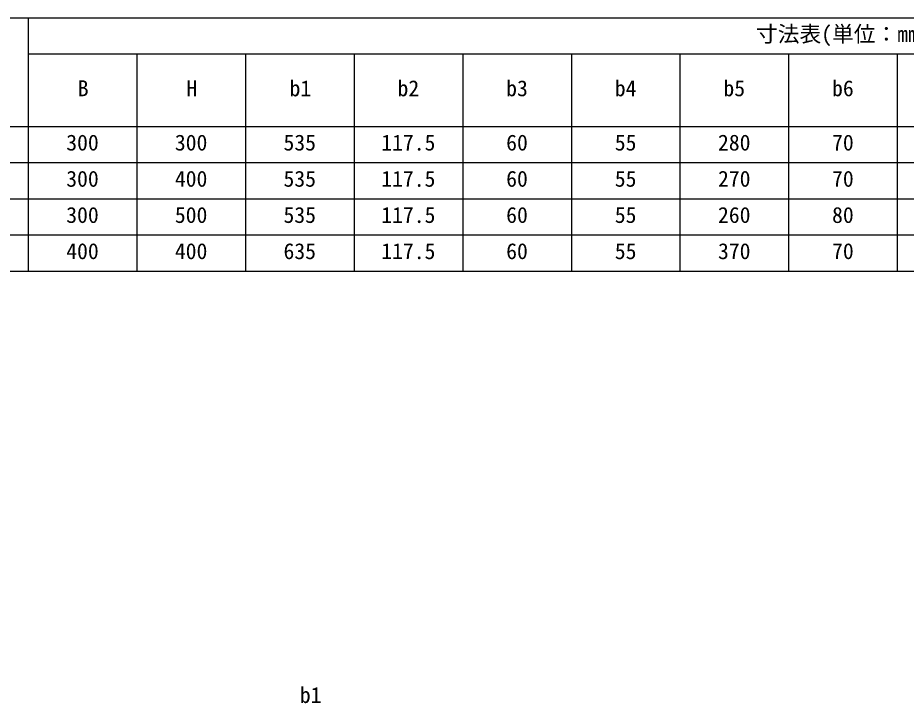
# Model space of a CAD drawing. Units: millimetres, scale not verified. Extents: x -25200 to 25200, y -8910 to 8910.
# Drawn here: x -21736 to -19283, y 2136 to 4030 of the extents above; entities that cross this region are included whole.
import ezdxf
from ezdxf.enums import TextEntityAlignment as Align

# ---------------------------------------------------------------- set-up
doc = ezdxf.new("R2010")
doc.units = ezdxf.units.MM
doc.header["$LTSCALE"] = 30
for name, color, linetype, lineweight in [('0-0_DIM', 7, 'Continuous', 25), ('0-3_HYO', 3, 'Continuous', 25), ('0-4_HYO2', 4, 'Continuous', 25), ('0-6_TXT', 7, 'Continuous', 25)]:
    doc.layers.add(name, color=color, linetype=linetype, lineweight=lineweight)
doc.styles.add('ＭＳ ゴシック', font='')
doc.styles.get('ＭＳ ゴシック').set_extended_font_data('MS Gothic')

msp = doc.modelspace()

# ---------------------------------------------------------------- linework, layer by layer
at = {"layer": '0-3_HYO'}
for p, q in [((-22857.46, 4029.89), (-15457.46, 4029.89)), ((-21707.46, 4029.89), (-21707.46, 3329.89)), ((-21707.46, 3929.89), (-15457.46, 3929.89)), ((-21407.46, 3929.89), (-21407.46, 3329.89)), ((-21107.46, 3929.89), (-21107.46, 3329.89)), ((-20807.46, 3929.89), (-20807.46, 3329.89)), ((-20507.46, 3929.89), (-20507.46, 3329.89)), ((-20207.46, 3929.89), (-20207.46, 3329.89)), ((-19907.46, 3929.89), (-19907.46, 3329.89)), ((-19607.46, 3929.89), (-19607.46, 3329.89)), ((-19307.46, 3929.89), (-19307.46, 3329.89)), ((-22857.46, 3729.89), (-15457.46, 3729.89)), ((-22857.46, 3329.89), (-15457.46, 3329.89))]:
    msp.add_line(p, q, dxfattribs=at)
at = {"layer": '0-4_HYO2'}
for p, q in [((-22857.46, 3629.89), (-17207.46, 3629.89)), ((-22857.46, 3529.89), (-17207.46, 3529.89)), ((-22857.46, 3429.89), (-17207.46, 3429.89))]:
    msp.add_line(p, q, dxfattribs=at)

# ---------------------------------------------------------------- texts
at = {"layer": '0-0_DIM', "style": 'ＭＳ ゴシック'}
msp.add_text('b1', height=43.99, dxfattribs=at).set_placement((-20957.18, 2123.73), align=Align.BOTTOM_LEFT)
at = {"layer": '0-6_TXT', "style": 'ＭＳ ゴシック'}
for s, p in [('寸法表(単位：㎜)', (-19697.46, 3949.89)), ('B', (-21570.66, 3799.89)), ('H', (-21270.66, 3799.89)), ('b1', (-20985.66, 3799.89)), ('b2', (-20687.46, 3799.89)), ('b3', (-20387.46, 3799.89)), ('b4', (-20087.46, 3799.89)), ('b5', (-19787.46, 3799.89)), ('b6', (-19487.46, 3799.89)), ('300', (-21602.46, 3649.89)), ('300', (-21302.46, 3649.89)), ('535', (-21002.46, 3649.89)), ('117.5', (-20732.46, 3649.89)), ('60', (-20387.46, 3649.89)), ('55', (-20087.45, 3649.89)), ('280', (-19802.45, 3649.89)), ('70', (-19487.45, 3649.89)), ('300', (-21602.46, 3549.89)), ('400', (-21302.46, 3549.89)), ('535', (-21002.46, 3549.89)), ('117.5', (-20732.46, 3549.89)), ('60', (-20387.46, 3549.89)), ('55', (-20087.45, 3549.89)), ('270', (-19802.45, 3549.89)), ('70', (-19487.45, 3549.89)), ('300', (-21602.46, 3449.89)), ('500', (-21302.46, 3449.89)), ('535', (-21002.46, 3449.89)), ('117.5', (-20732.46, 3449.89)), ('60', (-20387.46, 3449.89)), ('55', (-20087.45, 3449.89)), ('260', (-19802.45, 3449.89)), ('80', (-19487.45, 3449.89)), ('400', (-21602.46, 3349.89)), ('400', (-21302.46, 3349.89)), ('635', (-21002.46, 3349.89)), ('117.5', (-20732.46, 3349.89)), ('60', (-20387.46, 3349.89)), ('55', (-20087.45, 3349.89)), ('370', (-19802.45, 3349.89)), ('70', (-19487.45, 3349.89))]:
    msp.add_text(s, height=43.99, dxfattribs=at).set_placement(p, align=Align.BOTTOM_LEFT)

doc.saveas('drawing.dxf')
